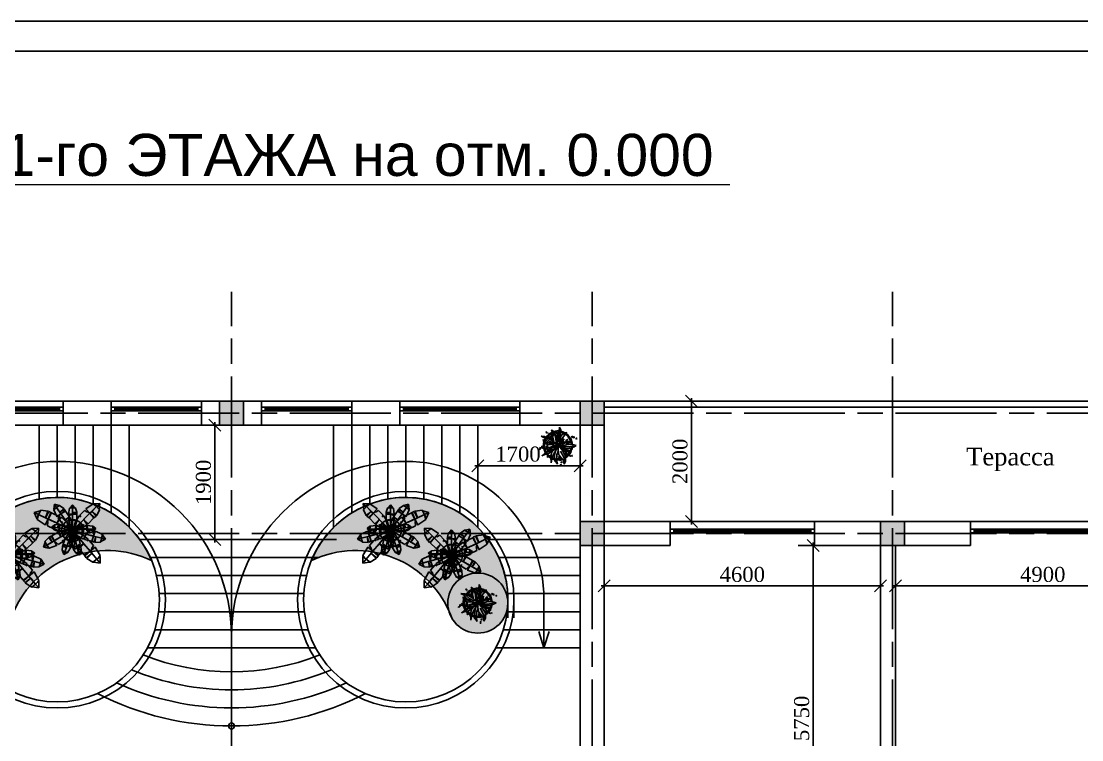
# Model space of a CAD drawing. Header units: inches. Extents: x 2870606 to 3671143, y -733551 to -473558.
# Drawn here: x 3179707 to 3197357, y -503853 to -491903 of the extents above; entities that cross this region are included whole.
import ezdxf

# ---------------------------------------------------------------- set-up
doc = ezdxf.new("R2010")
doc.units = ezdxf.units.IN
doc.header["$MEASUREMENT"] = 0
doc.linetypes.add('ACAD_ISO08W100', pattern=[36, 24, -3, 6, -3])
for name, color, linetype in [('01', 7, 'Continuous'), ('100_TREE', 64, 'Continuous'), ('A_Windows', 160, 'Continuous'), ('Trees', 92, 'Continuous'), ('ШРИФТ', 7, 'Continuous')]:
    doc.layers.add(name, color=color, linetype=linetype)
doc.layers.add('Cashpo', color=25, linetype='Continuous', lineweight=25)
doc.styles.add('GENERATED_STYLE_1', font='times.ttf')
doc.styles.add('ira', font='arial.ttf', dxfattribs={"height": 3})
doc.styles.add('J~stule', font='dutch.ttf')
doc.linetypes.add('FENCELINE1', pattern='A,0.25,-0.1,[133,ltypeshp.shx,S=0.1,R=0,X=-0.1,Y=0],-0.1,1', length=1.45)
doc.dimstyles.new('J~style', dxfattribs={"dimscale": 100, "dimtxt": 2.5, "dimasz": 2, "dimexe": 0.55, "dimexo": 0.725, "dimtad": 1, "dimdec": 0, "dimdsep": 46, "dimtxsty": 'J~stule', "dimblk": 'OBLIQUE', "dimcen": 2, "dimdle": 0.5, "dimadec": 0, "dimazin": 0, "dimtfac": 1, "dimtdec": 0, "dimtmove": 0, "dimatfit": 3, "dimfxl": 1, "dimarcsym": 0})

# ---------------------------------------------------------------- blocks, each defined once
blk = doc.blocks.new('_Oblique')
at = {"color": 0, "linetype": 'ByBlock', "lineweight": -2}
blk.add_line((-0.5, -0.5), (0.5, 0.5), dxfattribs=at)
blk = doc.blocks.new('*D322')
at = {"color": 0, "lineweight": -2, "transparency": 16777216}
for p, q in [((3189407, -501023), (3189407, -501350)), ((3194007, -501023), (3194007, -501350)), ((3189357, -501295), (3194057, -501295))]:
    blk.add_line(p, q, dxfattribs=at)
at = {"layer": 'Defpoints', "color": 0, "lineweight": 35, "transparency": 16777216}
for p in [(3189407, -500951), (3194007, -500951), (3194007, -501295)]:
    blk.add_point(p, dxfattribs=at)
at = {"color": 0, "lineweight": -2, "transparency": 16777216, "xscale": 200, "yscale": 200, "zscale": 200, "rotation": 180}
blk.add_blockref('_Oblique', (3189407, -501295), dxfattribs=at)
at = {"color": 0, "lineweight": -2, "transparency": 16777216, "xscale": 200, "yscale": 200, "zscale": 200}
blk.add_blockref('_Oblique', (3194007, -501295), dxfattribs=at)
at = {"color": 0, "transparency": 16777216, "insert": (3191707, -501105), "char_height": 250, "attachment_point": 5, "style": 'J~stule'}
blk.add_mtext('4600', dxfattribs=at)
blk = doc.blocks.new('*D323')
at = {"color": 0, "lineweight": -2, "transparency": 16777216}
for p, q in [((3194257, -501002), (3194257, -501350)), ((3199157, -501002), (3199157, -501350)), ((3194207, -501295), (3199207, -501295))]:
    blk.add_line(p, q, dxfattribs=at)
at = {"layer": 'Defpoints', "color": 0, "lineweight": 35, "transparency": 16777216}
for p in [(3194257, -500929), (3199157, -500929), (3199157, -501295)]:
    blk.add_point(p, dxfattribs=at)
at = {"color": 0, "lineweight": -2, "transparency": 16777216, "xscale": 200, "yscale": 200, "zscale": 200, "rotation": 180}
blk.add_blockref('_Oblique', (3194257, -501295), dxfattribs=at)
at = {"color": 0, "lineweight": -2, "transparency": 16777216, "xscale": 200, "yscale": 200, "zscale": 200}
blk.add_blockref('_Oblique', (3199157, -501295), dxfattribs=at)
at = {"color": 0, "transparency": 16777216, "insert": (3196707, -501105), "char_height": 250, "attachment_point": 5, "style": 'J~stule'}
blk.add_mtext('4900', dxfattribs=at)
blk = doc.blocks.new('*D325')
at = {"color": 0, "lineweight": -2, "transparency": 16777216}
for p, q in [((3192636, -500623), (3192943, -500623)), ((3192888, -500573), (3192888, -506423)), ((3189871, -506373), (3192943, -506373))]:
    blk.add_line(p, q, dxfattribs=at)
at = {"layer": 'Defpoints', "color": 0, "lineweight": 35, "transparency": 16777216}
for p in [(3192564, -500623), (3189798, -506373), (3192888, -506373)]:
    blk.add_point(p, dxfattribs=at)
at = {"color": 0, "lineweight": -2, "transparency": 16777216, "xscale": 200, "yscale": 200, "zscale": 200}
for p, rotation in [((3192888, -500623), 90), ((3192888, -506373), 270)]:
    blk.add_blockref('_Oblique', p, dxfattribs=dict(at, rotation=rotation))
at = {"color": 0, "transparency": 16777216, "insert": (3192696, -503498), "char_height": 250, "attachment_point": 5, "rotation": 90, "style": 'J~stule'}
blk.add_mtext('5750', dxfattribs=at)
blk = doc.blocks.new('*D326')
at = {"color": 0, "lineweight": -2, "transparency": 16777216}
for p, q in [((3190343, -498223), (3190916, -498223)), ((3190861, -500273), (3190861, -498173)), ((3190343, -500223), (3190916, -500223))]:
    blk.add_line(p, q, dxfattribs=at)
at = {"layer": 'Defpoints', "color": 0, "lineweight": 35, "transparency": 16777216}
for p in [(3190271, -498223), (3190861, -498223), (3190271, -500223)]:
    blk.add_point(p, dxfattribs=at)
at = {"color": 0, "lineweight": -2, "transparency": 16777216, "xscale": 200, "yscale": 200, "zscale": 200}
for p, rotation in [((3190861, -498223), 90), ((3190861, -500223), 270)]:
    blk.add_blockref('_Oblique', p, dxfattribs=dict(at, rotation=rotation))
at = {"color": 0, "transparency": 16777216, "insert": (3190671, -499223), "char_height": 250, "attachment_point": 5, "rotation": 90, "style": 'J~stule'}
blk.add_mtext('2000', dxfattribs=at)
blk = doc.blocks.new('3DLF-P1')
at = {"color": 76}
blk.add_line((-0.98, 0, 0.17), (0, 0, 0.17), dxfattribs=at)
for points in [[(-19.36, 0, -5.26), (-17.06, 1.97, -1.97), (-17.11, 0, -1.36), (-19.36, 0, -5.26)], [(-17.11, 0, -1.36), (-17.01, 2.24, -1.53), (-13.94, 3.24, 0.14), (-13.65, 0, 0.64)], [(-13.65, 0, 0.64), (-13.51, 3.24, 0.39), (-12.42, 3.24, 1.02), (-12.35, 0, 1.39)], [(-12.35, 0, 1.39), (-12.1, 3.14, 2.23), (-7.85, 3.14, 2.23), (-7.85, 0, 1.39)], [(-19.36, 0, -5.26), (-17.06, -1.97, -1.97), (-17.11, 0, -1.36), (-19.36, 0, -5.26)], [(-17.11, 0, -1.36), (-16.8, -2.24, -1.41), (-12.43, -2.99, 1.04), (-12.35, 0, 1.39)]]:
    blk.add_3dface(points, dxfattribs=at)
for points, invisible_edges in [([(-12.35, 0, 1.39), (-12.1, -1.21, 1.71), (-11.85, -1.21, 1.71), (-11.85, 0, 1.39)], 4), ([(-11.85, 0, 1.39), (-11.85, -1.21, 1.71), (-11.35, -2.9, 2.16), (-11.35, 0, 1.39)], 5), ([(-11.35, 0, 1.39), (-7.85, 0, 1.39), (-7.85, -1.93, 1.9)], 10), ([(-11.35, 0, 1.39), (-11.35, -2.9, 2.16), (-8.1, -2.9, 2.16), (-7.85, -1.93, 1.9)], 9), ([(-7.88, 0, 1.39), (-7.29, 3.2, 1.86), (-3.87, 2.22, 1.08), (-3.94, 0, 0.69)], 4), ([(-7.88, 0, 1.39), (-3.88, -1.97, 1.04), (-1.22, -0.49, 0.3), (-0.98, 0, 0.17)], 1), ([(-7.88, 0, 1.39), (-7.82, -1.97, 1.73), (-7.54, -2.95, 1.86), (-3.88, -1.97, 1.04)], 9), ([(-3.94, 0, 0.69), (-3.87, 2.22, 1.08), (-1.21, 0.74, 0.35)], 9), ([(-3.94, 0, 0.69), (-1.21, 0.74, 0.35), (-0.98, 0, 0.17)], 1)]:
    blk.add_3dface(points, dxfattribs=dict(at, invisible_edges=invisible_edges))
blk = doc.blocks.new('PLANT1')
at = {"const_width": 0.00635}
blk.add_lwpolyline([(-0.13, 0, 1), (0.13, 0, 1)], format="xyb", close=True, dxfattribs=at)
for centre, radius in [((0, 0), 0.127), ((0, 0, 0.203), 0.00635)]:
    blk.add_circle(centre, radius)
for p, xscale, yscale, zscale, rotation in [((0, 0, 0.406), 0.02286, 0.02286, 0.02286, 250), ((0, 0, 0.616), 0.01524, 0.01524, 0.01524, 295.1447856306789), ((0, 0, 0.559), 0.01905, 0.01905, 0.01905, 329.9999999999999), ((0, 0, 0.356), 0.01905, 0.01905, 0.01905, 329.9999999999999), ((0, 0, 0.591), 0.01397, 0.01397, 0.01397, 210), ((0, 0, 0.66), 0.007619999999999999, 0.007619999999999999, 0.007619999999999999, 230.1944289077348), ((0, 0, 0.527), 0.02032, 0.02032, 0.02032, 190), ((0, 0.006, 0.459), 0.02032, 0.02032, 0.02032, 55), ((0, 0, 0.635), 0.0127, 0.0127, 0.0127, 15), ((0, 0, 0.591), 0.01524, 0.01524, 0.01524, 95), ((0, 0, 0.406), 0.01524, 0.01524, 0.01524, 130.2363583092738), ((0, 0, 0.356), 0.0254, 0.0254, 0.0254, 155), ((0, 0, 0.508), 0.01016, 0.01016, 0.01016, 113.1985905136482)]:
    blk.add_blockref('3DLF-P1', p, dxfattribs=dict(xscale=xscale, yscale=yscale, zscale=zscale, rotation=rotation))
at = {"xscale": 0.0254, "yscale": 0.0254, "zscale": 0.0254}
blk.add_blockref('3DLF-P1', (0, 0, 0.305), dxfattribs=at)
at = {"color": 84, "extrusion": (0.721942, -0.193444, 0.664364), "xscale": 0.00635, "yscale": 0.00635, "zscale": 0.00635, "rotation": 257.2160735877907}
blk.add_blockref('3DLF-P1', (0, 0.494, 0.439), dxfattribs=at)
at = {"color": 84, "extrusion": (-0.657265, 0.176114, 0.732793), "xscale": 0.00635, "yscale": 0.00635, "zscale": 0.00635, "rotation": 254.1723377001319}
blk.add_blockref('3DLF-P1', (0.003, 0.45, 0.484), dxfattribs=at)
blk = doc.blocks.new('cvetok')
at = {"layer": 'Cashpo', "lineweight": 30, "ltscale": 0.1}
for centre, major_axis, start_param, end_param in [((94658, 171878), (170, -170), 2.755823, 2.987251), ((94658, 171878), (-158, -158), 4.327905, 4.569763), ((94658, 171878), (170, -170), 2.400873, 2.651128), ((94658, 171878), (-158, -158), 4.034231, 4.174743), ((94658, 171878), (-170, -170), 3.409984, 3.737026), ((94658, 171878), (-158, -158), 3.449429, 3.724418), ((94658, 171878), (170, -170), 3.717694, 3.950919), ((94658, 171878), (170, -170), 3.458664, 3.61719), ((94659, 171883), (158, -158), 3.767296, 4.146619), ((94658, 171878), (158, -158), 3.482746, 3.649771), ((94658, 171878), (170, -170), 3.024703, 3.316562), ((94658, 171878), (-158, -158), 4.624923, 4.873501), ((94658, 171878), (-158, -158), 3.03563, 3.35015), ((94658, 171878), (-170, -170), 3.019498, 3.341375), ((94658, 171878), (-158, -158), 2.449339, 2.938254), ((94658, 171878), (-170, -170), 2.966211, 2.998209), ((94658, 171878), (-170, -170), 2.892081, 2.958014), ((94658, 171878), (-170, -170), 2.431898, 2.830481), ((94658, 171878), (170, -170), 4.008914, 4.104644), ((94658, 171878), (170, -170), 4.142062, 4.429809), ((94658, 171878), (-158, -158), 5.746791, 5.985086), ((94658, 171878), (170, -170), 4.559068, 4.718123), ((94658, 171878), (-158, -158), 6.166573, 6.379453), ((94658, 171878), (158, -158), 0.066528, 0.61373), ((94658, 171878), (170, -170), 0.075749, 0.183167), ((94658, 171878), (170, -170), 0.291978, 0.654909), ((94658, 171878), (170, -170), 4.823255, 4.978325), ((94658, 171878), (170, -170), -1.220089, -1.010216), ((94658, 171878), (158, -158), -1.237744, -1.029908), ((94658, 171878), (170, -170), -0.886086, -0.617507), ((94658, 171878), (158, -158), -0.889995, -0.67916), ((94658, 171878), (158, -158), -0.609448, -0.475122), ((94658, 171878), (170, -170), -0.592307, -0.44413), ((94658, 171878), (-158, -158), 1.402226, 1.533974), ((94658, 171878), (-170, -170), 1.354065, 1.580489)]:
    blk.add_ellipse(centre, major_axis=major_axis, ratio=1, start_param=start_param, end_param=end_param, dxfattribs=at)
at = {"layer": 'Trees', "ltscale": 10}
for p, q in [((94457, 172108), (94461, 172102)), ((94463, 172105), (94457, 172108)), ((94461, 172102), (94457, 172100)), ((94457, 172100), (94461, 172100)), ((94461, 172100), (94459, 172096)), ((94459, 172096), (94468, 172097)), ((94464, 172108), (94463, 172105)), ((94465, 172105), (94464, 172108)), ((94469, 172107), (94465, 172105)), ((94468, 172098), (94469, 172107)), ((94471, 172095), (94474, 172089)), ((94476, 172092), (94471, 172095)), ((94474, 172089), (94471, 172087)), ((94471, 172087), (94475, 172087)), ((94475, 172087), (94473, 172083)), ((94473, 172083), (94481, 172084)), ((94478, 172095), (94476, 172092)), ((94479, 172091), (94478, 172095)), ((94483, 172094), (94479, 172091)), ((94482, 172085), (94483, 172094)), ((94512, 172076), (94515, 172083)), ((94515, 172083), (94516, 172074)), ((94564, 172082), (94542, 172010)), ((94577, 172068), (94551, 172140)), ((94551, 172140), (94596, 172088)), ((94551, 172140), (94605, 172093)), ((94562, 172008), (94564, 172082)), ((94596, 172088), (94615, 172039)), ((94615, 172089), (94597, 172096)), ((94597, 172096), (94610, 172081)), ((94610, 172081), (94601, 172073)), ((94618, 172098), (94615, 172089)), ((94621, 172089), (94618, 172098)), ((94631, 172099), (94621, 172089)), ((94642, 172108), (94630, 172104)), ((94630, 172104), (94648, 172088)), ((94634, 172073), (94631, 172099)), ((94635, 172116), (94642, 172108)), ((94646, 172113), (94635, 172116)), ((94652, 172132), (94646, 172113)), ((94656, 172114), (94652, 172132)), ((94652, 172089), (94666, 172100)), ((94665, 172116), (94656, 172114)), ((94657, 172074), (94683, 172148)), ((94660, 172108), (94665, 172116)), ((94668, 172106), (94660, 172108)), ((94676, 172024), (94688, 172110)), ((94683, 172148), (94684, 172183)), ((94684, 172183), (94704, 172132)), ((94688, 172110), (94692, 172145)), ((94704, 172132), (94702, 172039)), ((94723, 172055), (94778, 172087)), ((94804, 172093), (94773, 172057)), ((94778, 172087), (94804, 172093)), ((94380, 172032), (94437, 172027)), ((94422, 172010), (94380, 172032)), ((94414, 171978), (94424, 171926)), ((94435, 171942), (94414, 171978)), ((94454, 172008), (94422, 172022)), ((94499, 171928), (94422, 172010)), ((94424, 171926), (94485, 171896)), ((94529, 171912), (94435, 171942)), ((94437, 172027), (94503, 171997)), ((94515, 171950), (94454, 172008)), ((94497, 172023), (94509, 172021)), ((94506, 172016), (94497, 172023)), ((94573, 171888), (94499, 171928)), ((94502, 172012), (94506, 172016)), ((94508, 172012), (94502, 172012)), ((94503, 171997), (94575, 171953)), ((94504, 172074), (94510, 172074)), ((94511, 172065), (94504, 172074)), ((94505, 172005), (94508, 172012)), ((94520, 172010), (94505, 172005)), ((94508, 172078), (94512, 172076)), ((94510, 172074), (94508, 172078)), ((94509, 172021), (94510, 172027)), ((94510, 172057), (94515, 172048)), ((94516, 172057), (94510, 172057)), ((94510, 172027), (94513, 172021)), ((94522, 172069), (94512, 172064)), ((94513, 172021), (94518, 172026)), ((94515, 172062), (94516, 172057)), ((94518, 172059), (94515, 172062)), ((94602, 171906), (94515, 171950)), ((94516, 172074), (94521, 172075)), ((94521, 172075), (94517, 172072)), ((94517, 172072), (94522, 172069)), ((94517, 172047), (94528, 172051)), ((94524, 172065), (94518, 172059)), ((94518, 172026), (94521, 172012)), ((94518, 172006), (94530, 172004)), ((94527, 171999), (94518, 172006)), ((94523, 172057), (94524, 172065)), ((94527, 172056), (94523, 172057)), ((94523, 172054), (94527, 172056)), ((94528, 172051), (94523, 172054)), ((94523, 171995), (94527, 171999)), ((94528, 171995), (94523, 171995)), ((94526, 171988), (94528, 171995)), ((94540, 171994), (94526, 171988)), ((94530, 172004), (94531, 172010)), ((94531, 172010), (94534, 172004)), ((94534, 172004), (94539, 172009)), ((94539, 172009), (94542, 171995)), ((94542, 172010), (94545, 171977)), ((94587, 171956), (94562, 172008)), ((94573, 172006), (94577, 172068)), ((94590, 171947), (94573, 172006)), ((94575, 171953), (94661, 171873)), ((94601, 172073), (94613, 172075)), ((94613, 172075), (94609, 172062)), ((94609, 172062), (94632, 172069)), ((94615, 172039), (94627, 171950)), ((94619, 172065), (94633, 172033)), ((94627, 171950), (94628, 171913)), ((94633, 172033), (94656, 171910)), ((94644, 171992), (94657, 172074)), ((94661, 171873), (94644, 171992)), ((94683, 171915), (94661, 171873)), ((94670, 171868), (94750, 171932)), ((94672, 171939), (94676, 172024)), ((94696, 171961), (94683, 171915)), ((94723, 171991), (94688, 171932)), ((94695, 171947), (94707, 171953)), ((94702, 172039), (94696, 171961)), ((94722, 171939), (94698, 171887)), ((94699, 172022), (94723, 172055)), ((94707, 171953), (94761, 171989)), ((94761, 171989), (94722, 171939)), ((94773, 172057), (94723, 171991)), ((94723, 171890), (94767, 171915)), ((94731, 171945), (94729, 171919)), ((94729, 171919), (94740, 171927)), ((94758, 171951), (94733, 171949)), ((94740, 171927), (94740, 171924)), ((94750, 171932), (94871, 171947)), ((94751, 171940), (94758, 171951)), ((94763, 171939), (94751, 171940)), ((94753, 171933), (94763, 171939)), ((94754, 171931), (94753, 171933)), ((94767, 171915), (94834, 171931)), ((94797, 171971), (94794, 171945)), ((94794, 171945), (94805, 171952)), ((94871, 171947), (94798, 171890)), ((94823, 171977), (94799, 171974)), ((94805, 171952), (94807, 171943)), ((94807, 171943), (94812, 171951)), ((94812, 171951), (94828, 171941)), ((94817, 171965), (94823, 171977)), ((94828, 171964), (94817, 171965)), ((94818, 171959), (94828, 171964)), ((94828, 171941), (94818, 171959)), ((94828, 172019), (94839, 172017)), ((94838, 172001), (94828, 172019)), ((94837, 172024), (94843, 172020)), ((94839, 172017), (94837, 172024)), ((94858, 172005), (94840, 171999)), ((94843, 172020), (94851, 172031)), ((94851, 172031), (94850, 172016)), ((94850, 172016), (94858, 172015)), ((94858, 172015), (94850, 172011)), ((94850, 172011), (94858, 172005)), ((94872, 172004), (94859, 171998)), ((94859, 171996), (94862, 171981)), ((94862, 171981), (94867, 171987)), ((94867, 171987), (94870, 171983)), ((94870, 171983), (94871, 171988)), ((94871, 171996), (94872, 172004)), ((94877, 171998), (94871, 171996)), ((94871, 171988), (94881, 171985)), ((94873, 171993), (94877, 171998)), ((94881, 171985), (94873, 171993)), ((94887, 172032), (94889, 172018)), ((94894, 172029), (94887, 172032)), ((94891, 172017), (94906, 172016)), ((94894, 172035), (94894, 172029)), ((94897, 172030), (94894, 172035)), ((94907, 172036), (94897, 172030)), ((94901, 172022), (94907, 172024)), ((94906, 172016), (94901, 172022)), ((94902, 172026), (94907, 172036)), ((94907, 172024), (94902, 172026)), ((94910, 172023), (94918, 172020)), ((94915, 172008), (94910, 172023)), ((94917, 172025), (94921, 172021)), ((94918, 172020), (94917, 172025)), ((94931, 172008), (94917, 172007)), ((94921, 172021), (94929, 172029)), ((94929, 172029), (94926, 172018)), ((94926, 172018), (94932, 172016)), ((94932, 172016), (94926, 172014)), ((94926, 172014), (94931, 172008)), ((94958, 171997), (94968, 172005)), ((94963, 171986), (94958, 171996)), ((94966, 171991), (94963, 171986)), ((94969, 171987), (94966, 171991)), ((94968, 172005), (94968, 171999)), ((94968, 171999), (94972, 172000)), ((94978, 171993), (94969, 171992)), ((94969, 171992), (94969, 171987)), ((94972, 172000), (94970, 171996)), ((94970, 171996), (94978, 171993)), ((94340, 171806), (94336, 171800)), ((94336, 171800), (94342, 171803)), ((94340, 171808), (94337, 171807)), ((94337, 171807), (94340, 171806)), ((94338, 171812), (94340, 171808)), ((94347, 171811), (94338, 171812)), ((94342, 171803), (94344, 171800)), ((94344, 171800), (94345, 171804)), ((94345, 171804), (94349, 171801)), ((94349, 171801), (94348, 171810)), ((94354, 171818), (94350, 171813)), ((94350, 171813), (94356, 171816)), ((94351, 171820), (94354, 171818)), ((94354, 171820), (94351, 171820)), ((94352, 171825), (94354, 171820)), ((94361, 171823), (94352, 171825)), ((94354, 171844), (94360, 171837)), ((94362, 171842), (94354, 171844)), ((94356, 171816), (94358, 171812)), ((94360, 171837), (94357, 171834)), ((94357, 171834), (94362, 171835)), ((94358, 171812), (94359, 171816)), ((94359, 171816), (94363, 171814)), ((94362, 171835), (94361, 171829)), ((94361, 171829), (94370, 171834)), ((94363, 171846), (94362, 171842)), ((94363, 171814), (94362, 171823)), ((94365, 171842), (94363, 171846)), ((94368, 171847), (94365, 171842)), ((94371, 171835), (94368, 171847)), ((94372, 171838), (94475, 171816)), ((94478, 171833), (94372, 171838)), ((94384, 171864), (94390, 171858)), ((94392, 171862), (94384, 171864)), ((94390, 171858), (94387, 171854)), ((94387, 171854), (94392, 171855)), ((94482, 171792), (94388, 171709)), ((94388, 171709), (94451, 171734)), ((94392, 171855), (94391, 171850)), ((94391, 171850), (94400, 171854)), ((94393, 171866), (94392, 171862)), ((94395, 171862), (94393, 171866)), ((94398, 171867), (94395, 171862)), ((94401, 171856), (94398, 171867)), ((94400, 171844), (94405, 171845)), ((94405, 171842), (94400, 171844)), ((94401, 171850), (94412, 171851)), ((94405, 171845), (94401, 171850)), ((94402, 171834), (94405, 171842)), ((94408, 171840), (94402, 171834)), ((94403, 171876), (94411, 171867)), ((94414, 171872), (94403, 171876)), ((94411, 171867), (94405, 171863)), ((94405, 171863), (94412, 171863)), ((94411, 171837), (94408, 171840)), ((94412, 171863), (94410, 171856)), ((94410, 171856), (94424, 171860)), ((94417, 171839), (94411, 171841)), ((94411, 171841), (94411, 171837)), ((94413, 171850), (94417, 171839)), ((94416, 171877), (94414, 171872)), ((94418, 171872), (94416, 171877)), ((94423, 171877), (94418, 171872)), ((94425, 171862), (94423, 171877)), ((94495, 171779), (94440, 171740)), ((94451, 171734), (94504, 171743)), ((94469, 171849), (94465, 171867)), ((94467, 171869), (94485, 171878)), ((94476, 171856), (94469, 171849)), ((94475, 171816), (94580, 171813)), ((94479, 171848), (94476, 171856)), ((94570, 171863), (94478, 171833)), ((94481, 171856), (94479, 171848)), ((94496, 171854), (94481, 171856)), ((94485, 171878), (94482, 171868)), ((94482, 171868), (94490, 171869)), ((94552, 171813), (94482, 171792)), ((94485, 171896), (94569, 171890)), ((94490, 171869), (94485, 171863)), ((94485, 171863), (94496, 171854)), ((94562, 171800), (94495, 171779)), ((94504, 171743), (94590, 171802)), ((94586, 171843), (94512, 171831)), ((94557, 171768), (94538, 171691)), ((94612, 171825), (94557, 171768)), ((94562, 171685), (94607, 171767)), ((94661, 171873), (94570, 171863)), ((94661, 171873), (94573, 171888)), ((94580, 171813), (94638, 171839)), ((94638, 171858), (94586, 171843)), ((94625, 171805), (94602, 171712)), ((94607, 171767), (94661, 171873)), ((94638, 171839), (94661, 171873)), ((94639, 171721), (94664, 171783)), ((94662, 171803), (94661, 171873)), ((94661, 171873), (94739, 171873)), ((94661, 171873), (94734, 171795)), ((94672, 171726), (94662, 171803)), ((94750, 171811), (94697, 171846)), ((94698, 171846), (94788, 171798)), ((94762, 171674), (94701, 171786)), ((94713, 171865), (94786, 171857)), ((94734, 171795), (94787, 171704)), ((94739, 171873), (94802, 171891)), ((94810, 171742), (94750, 171811)), ((94793, 171813), (94755, 171836)), ((94758, 171755), (94804, 171716)), ((94786, 171857), (94857, 171860)), ((94788, 171798), (94850, 171793)), ((94789, 171779), (94793, 171794)), ((94802, 171770), (94789, 171777)), ((94850, 171793), (94793, 171813)), ((94793, 171794), (94798, 171787)), ((94798, 171787), (94801, 171792)), ((94801, 171792), (94802, 171786)), ((94801, 171778), (94802, 171770)), ((94808, 171775), (94801, 171778)), ((94802, 171891), (94886, 171899)), ((94802, 171786), (94813, 171788)), ((94813, 171788), (94804, 171781)), ((94804, 171781), (94808, 171775)), ((94872, 171700), (94810, 171742)), ((94824, 171778), (94829, 171793)), ((94838, 171769), (94825, 171776)), ((94829, 171793), (94833, 171786)), ((94833, 171786), (94837, 171791)), ((94837, 171791), (94837, 171786)), ((94837, 171786), (94848, 171787)), ((94837, 171777), (94838, 171769)), ((94843, 171775), (94837, 171777)), ((94848, 171787), (94839, 171780)), ((94839, 171780), (94843, 171775)), ((94851, 171755), (94846, 171744)), ((94846, 171744), (94852, 171746)), ((94852, 171746), (94851, 171741)), ((94851, 171741), (94855, 171744)), ((94863, 171753), (94853, 171756)), ((94855, 171744), (94860, 171737)), ((94857, 171860), (94918, 171874)), ((94858, 171746), (94863, 171747)), ((94860, 171737), (94858, 171746)), ((94859, 171749), (94863, 171753)), ((94863, 171747), (94859, 171749)), ((94868, 171769), (94862, 171760)), ((94862, 171758), (94870, 171750)), ((94870, 171763), (94868, 171769)), ((94874, 171767), (94870, 171763)), ((94870, 171750), (94871, 171756)), ((94871, 171756), (94875, 171754)), ((94873, 171762), (94874, 171767)), ((94881, 171760), (94873, 171762)), ((94873, 171758), (94881, 171760)), ((94875, 171754), (94873, 171758)), ((94886, 171899), (94964, 171879)), ((94499, 171709), (94479, 171705)), ((94479, 171705), (94487, 171699)), ((94487, 171699), (94480, 171695)), ((94480, 171695), (94487, 171694)), ((94487, 171694), (94483, 171680)), ((94483, 171680), (94494, 171690)), ((94494, 171690), (94500, 171684)), ((94498, 171693), (94508, 171690)), ((94500, 171684), (94498, 171693)), ((94508, 171690), (94501, 171708)), ((94519, 171714), (94513, 171695)), ((94513, 171695), (94522, 171699)), ((94540, 171714), (94521, 171716)), ((94522, 171699), (94522, 171691)), ((94522, 171691), (94527, 171697)), ((94527, 171697), (94537, 171687)), ((94533, 171706), (94540, 171714)), ((94542, 171704), (94533, 171706)), ((94533, 171701), (94542, 171704)), ((94537, 171687), (94533, 171701)), ((94538, 171691), (94543, 171590)), ((94543, 171590), (94562, 171685)), ((94602, 171712), (94606, 171617)), ((94606, 171617), (94649, 171568)), ((94633, 171628), (94639, 171721)), ((94649, 171568), (94633, 171628)), ((94670, 171698), (94679, 171681)), ((94680, 171696), (94670, 171698)), ((94746, 171644), (94672, 171726)), ((94685, 171679), (94676, 171663)), ((94677, 171660), (94692, 171647)), ((94678, 171705), (94680, 171696)), ((94684, 171700), (94678, 171705)), ((94682, 171680), (94701, 171686)), ((94694, 171711), (94684, 171700)), ((94689, 171670), (94685, 171679)), ((94695, 171677), (94689, 171670)), ((94692, 171697), (94694, 171711)), ((94699, 171696), (94692, 171697)), ((94692, 171647), (94692, 171657)), ((94692, 171657), (94699, 171654)), ((94699, 171625), (94692, 171638)), ((94693, 171692), (94699, 171696)), ((94701, 171686), (94693, 171692)), ((94693, 171640), (94706, 171650)), ((94694, 171668), (94695, 171677)), ((94709, 171666), (94694, 171668)), ((94696, 171661), (94709, 171666)), ((94699, 171654), (94696, 171661)), ((94703, 171632), (94699, 171625)), ((94699, 171562), (94706, 171567)), ((94703, 171561), (94699, 171562)), ((94701, 171558), (94703, 171561)), ((94705, 171559), (94701, 171558)), ((94707, 171626), (94703, 171632)), ((94706, 171650), (94705, 171642)), ((94705, 171642), (94711, 171644)), ((94707, 171552), (94705, 171559)), ((94718, 171634), (94706, 171633)), ((94706, 171633), (94707, 171626)), ((94707, 171567), (94714, 171561)), ((94708, 171558), (94707, 171552)), ((94711, 171644), (94708, 171639)), ((94708, 171639), (94718, 171634)), ((94711, 171557), (94708, 171558)), ((94714, 171561), (94710, 171560)), ((94710, 171560), (94711, 171557)), ((94724, 171607), (94713, 171604)), ((94713, 171602), (94714, 171590)), ((94714, 171590), (94718, 171595)), ((94718, 171595), (94720, 171591)), ((94720, 171591), (94721, 171595)), ((94721, 171595), (94729, 171592)), ((94722, 171602), (94724, 171607)), ((94727, 171602), (94722, 171602)), ((94723, 171599), (94727, 171602)), ((94729, 171592), (94723, 171599)), ((94762, 171570), (94746, 171644)), ((94765, 171594), (94762, 171674)), ((94787, 171620), (94762, 171570)), ((94787, 171704), (94787, 171620)), ((94804, 171716), (94872, 171700)), ((94885, 171702), (94887, 171711)), ((94889, 171704), (94885, 171702)), ((94889, 171711), (94898, 171710)), ((94889, 171700), (94889, 171704)), ((94892, 171703), (94889, 171700)), ((94897, 171698), (94892, 171703)), ((94898, 171710), (94895, 171707)), ((94895, 171707), (94898, 171706)), ((94898, 171706), (94895, 171705)), ((94895, 171705), (94897, 171698)), ((94699, 171543), (94706, 171549)), ((94704, 171542), (94699, 171543)), ((94701, 171539), (94704, 171542)), ((94705, 171540), (94701, 171539)), ((94707, 171533), (94705, 171540)), ((94707, 171548), (94714, 171542)), ((94708, 171539), (94707, 171533)), ((94712, 171538), (94708, 171539)), ((94714, 171542), (94710, 171541)), ((94710, 171541), (94712, 171538))]:
    blk.add_line(p, q, dxfattribs=at)
at = {"layer": 'Trees', "linetype": 'ByBlock'}
blk.add_ellipse((94658, 171878), major_axis=(170, -170), ratio=1, start_param=2.298631, end_param=2.368794, dxfattribs=at)
at = {"layer": 'Trees', "ltscale": 10}
for centre, major_axis, ratio, start_param, end_param in [((94808, 172099), (274, 0), 0.978732, 4.181898, 5.319375), ((94658, 171878), (170, -170), 1, 0.214693, 0.250114)]:
    blk.add_ellipse(centre, major_axis=major_axis, ratio=ratio, start_param=start_param, end_param=end_param, dxfattribs=at)
blk = doc.blocks.new('*D340')
at = {"color": 0, "lineweight": -2, "transparency": 16777216}
for p, q in [((3182932, -500573), (3182932, -498573)), ((3182577, -498623), (3182987, -498623)), ((3182577, -500523), (3182987, -500523))]:
    blk.add_line(p, q, dxfattribs=at)
at = {"layer": 'Defpoints', "color": 0, "lineweight": 35, "transparency": 16777216}
for p in [(3182504, -498623), (3182932, -498623), (3182504, -500523)]:
    blk.add_point(p, dxfattribs=at)
at = {"color": 0, "lineweight": -2, "transparency": 16777216, "xscale": 200, "yscale": 200, "zscale": 200}
for p, rotation in [((3182932, -498623), 90), ((3182932, -500523), 270)]:
    blk.add_blockref('_Oblique', p, dxfattribs=dict(at, rotation=rotation))
at = {"color": 0, "transparency": 16777216, "insert": (3182741, -499573), "char_height": 250, "attachment_point": 5, "rotation": 90, "style": 'J~stule'}
blk.add_mtext('1900', dxfattribs=at)
blk = doc.blocks.new('*U56')
at = {"color": 7, "lineweight": 30}
for points in [[(0, 60), (60, 60), (60, 0), (0, 0)], [(2400, 60), (2340, 60), (2340, 0), (2400, 0)]]:
    blk.add_lwpolyline(points, close=True, dxfattribs=at)
at = {"color": 4, "lineweight": 25}
for points in [[(60, 60), (2340, 60), (2340, 0), (60, 0)], [(60, 35), (2340, 35), (2340, 25), (60, 25)]]:
    blk.add_lwpolyline(points, close=True, dxfattribs=at)
blk = doc.blocks.new('*D342')
at = {"color": 0, "lineweight": -2, "transparency": 16777216}
for p, q in [((3187307, -498818), (3187307, -499350)), ((3189007, -498818), (3189007, -499350)), ((3189057, -499295), (3187257, -499295))]:
    blk.add_line(p, q, dxfattribs=at)
at = {"layer": 'Defpoints', "color": 0, "lineweight": 35, "transparency": 16777216}
for p in [(3187307, -498745), (3189007, -498745), (3187307, -499295)]:
    blk.add_point(p, dxfattribs=at)
at = {"color": 0, "lineweight": -2, "transparency": 16777216, "xscale": 200, "yscale": 200, "zscale": 200, "rotation": 180}
blk.add_blockref('_Oblique', (3187307, -499295), dxfattribs=at)
at = {"color": 0, "lineweight": -2, "transparency": 16777216, "xscale": 200, "yscale": 200, "zscale": 200}
blk.add_blockref('_Oblique', (3189007, -499295), dxfattribs=at)
at = {"color": 0, "transparency": 16777216, "insert": (3187974, -499104), "char_height": 250, "attachment_point": 5, "style": 'J~stule'}
blk.add_mtext('1700', dxfattribs=at)
blk = doc.blocks.new('*U70')
at = {"color": 7, "lineweight": 30}
for points in [[(0, 60), (60, 60), (60, 0), (0, 0)], [(2000, 60), (1940, 60), (1940, 0), (2000, 0)]]:
    blk.add_lwpolyline(points, close=True, dxfattribs=at)
at = {"color": 4, "lineweight": 25}
for points in [[(60, 60), (1940, 60), (1940, 0), (60, 0)], [(60, 35), (1940, 35), (1940, 25), (60, 25)]]:
    blk.add_lwpolyline(points, close=True, dxfattribs=at)
blk = doc.blocks.new('*U71')
at = {"color": 7, "lineweight": 30}
for points in [[(0, 60), (60, 60), (60, 0), (0, 0)], [(1500, 60), (1440, 60), (1440, 0), (1500, 0)]]:
    blk.add_lwpolyline(points, close=True, dxfattribs=at)
at = {"color": 4, "lineweight": 25}
for points in [[(60, 60), (1440, 60), (1440, 0), (60, 0)], [(60, 35), (1440, 35), (1440, 25), (60, 25)]]:
    blk.add_lwpolyline(points, close=True, dxfattribs=at)

msp = doc.modelspace()

# ---------------------------------------------------------------- hatches: boundary and pattern name
h = msp.add_hatch(color=256)
h.dxf.hatch_style = 1
h.paths.add_polyline_path([(3183406.57, -498623.13), (3183406.57, -498223.13), (3183006.57, -498223.13), (3183006.57, -498623.13)])
h = msp.add_hatch(color=256)
h.dxf.hatch_style = 1
h.paths.add_polyline_path([(3189406.57, -498623.13), (3189406.57, -498223.13), (3189006.57, -498223.13), (3189006.57, -498623.13)])
at = {"lineweight": 35}
h = msp.add_hatch(color=74, dxfattribs=at)
h.dxf.hatch_style = 1
h.paths.add_polyline_path([(3181877.39, -500873.1, 0.4213882), (3179590.69, -501705.11, 0.0632606), (3179606.57, -501580.09, 1), (3178606.57, -501580.09), (3178606.57, -501523.13, -0.82082091)])
h.paths.add_polyline_path([(3179606.57, -501580.09, -1), (3178606.57, -501580.09, -1)])
h = msp.add_hatch(color=74, dxfattribs=at)
h.dxf.hatch_style = 1
h.paths.add_polyline_path([(3184535.75, -500873.1, -0.4213882), (3186822.45, -501705.11, -0.0632606), (3186806.57, -501580.09, -1), (3187806.57, -501580.09), (3187806.57, -501523.13, 0.82082091)])
h.paths.add_polyline_path([(3186806.57, -501580.09, 1), (3187806.57, -501580.09, 1)])
h = msp.add_hatch(color=256)
h.dxf.hatch_style = 1
h.paths.add_polyline_path([(3189406.57, -500223.13), (3189406.57, -500623.13), (3189006.57, -500623.13), (3189006.57, -500223.13)])
h = msp.add_hatch(color=256)
h.dxf.hatch_style = 1
h.paths.add_polyline_path([(3194406.57, -500223.13), (3194406.57, -500623.13), (3194006.57, -500623.13), (3194006.57, -500223.13)])

# ---------------------------------------------------------------- linework, layer by layer
at = {"color": 252, "linetype": 'ACAD_ISO08W100', "ltscale": 70}
for p, q in [((3183206.57, -524692.02), (3183206.57, -496403.85)), ((3189206.57, -524692.02), (3189206.57, -496403.85)), ((3194206.57, -524692.02), (3194206.57, -496403.85)), ((3216095.49, -498423.13), (3150201.8, -498423.13)), ((3216095.49, -500423.13), (3150201.8, -500423.13))]:
    msp.add_line(p, q, dxfattribs=at)
for p, q in [((3178406.57, -498223.13), (3180406.57, -498223.13)), ((3181206.57, -498223.13), (3182706.57, -498223.13)), ((3185206.57, -498223.13), (3183706.57, -498223.13)), ((3188006.57, -498223.13), (3186006.57, -498223.13)), ((3189406.57, -498223.13), (3204006.57, -498223.13)), ((3180006.57, -499849.81), (3180006.57, -498623.13)), ((3180306.57, -499823.13), (3180306.57, -498623.13)), ((3180606.57, -499849.81), (3180606.57, -498623.13)), ((3180906.57, -499932.53), (3180906.57, -498623.13)), ((3181206.57, -500080.91), (3181206.57, -498623.13)), ((3181506.57, -500318.97), (3181506.57, -498623.13)), ((3184906.57, -500318.97), (3184906.57, -498623.13)), ((3185206.57, -500080.91), (3185206.57, -498623.13)), ((3185506.57, -499932.53), (3185506.57, -498623.13)), ((3185806.57, -499849.81), (3185806.57, -498623.13)), ((3186106.57, -499823.13), (3186106.57, -498623.13)), ((3186406.57, -499849.81), (3186406.57, -498623.13)), ((3186706.57, -499932.53), (3186706.57, -498623.13)), ((3187006.57, -500080.91), (3187006.57, -498623.13)), ((3187306.57, -500318.97), (3187306.57, -498623.13)), ((3190506.57, -500423.13), (3190506.57, -500223.13)), ((3184954.43, -500523.09), (3181681.32, -500523.09)), ((3187481.32, -500523.09), (3189006.57, -500523.09)), ((3184664.37, -500823.09), (3181855.75, -500823.09)), ((3187655.75, -500823.09), (3189006.57, -500823.09)), ((3184454.31, -501123.09), (3181958.83, -501123.09)), ((3187758.83, -501123.09), (3189006.57, -501123.09)), ((3184409.52, -501423.09), (3182003.62, -501423.09)), ((3187803.62, -501423.09), (3189006.57, -501423.09)), ((3187806.57, -501523.13), (3187806.57, -501823.09)), ((3188406.57, -501523.13), (3188406.57, -502323.09)), ((3184418.37, -501723.09), (3181994.77, -501723.09)), ((3187806.57, -501723.09), (3189006.57, -501723.09)), ((3184481.75, -502023.09), (3181931.39, -502023.09)), ((3187731.39, -502023.09), (3189006.57, -502023.09)), ((3188406.57, -502323.09), (3188320.47, -502050.23)), ((3188406.57, -502323.09), (3188492.67, -502050.23)), ((3183206.57, -502123.13), (3183206.57, -503623.1)), ((3184606.55, -502323.09), (3181806.59, -502323.09)), ((3187606.59, -502323.09), (3189006.57, -502323.09))]:
    msp.add_line(p, q)
at = {"lineweight": 30}
for p, q in [((3180406.57, -498223.13), (3180406.57, -498623.13)), ((3181206.57, -498223.13), (3181206.57, -498623.13)), ((3182706.57, -498223.13), (3182706.57, -498623.13)), ((3183706.57, -498223.13), (3183706.57, -498623.13)), ((3185206.57, -498223.13), (3185206.57, -498623.13)), ((3186006.57, -498223.13), (3186006.57, -498623.13)), ((3188006.57, -498223.13), (3188006.57, -498623.13)), ((3189406.57, -500223.13), (3190506.57, -500223.13)), ((3190506.57, -500623.13), (3190506.57, -500223.13)), ((3192906.57, -500223.13), (3195506.57, -500223.13)), ((3192906.57, -500623.13), (3192906.57, -500223.13)), ((3195506.57, -500623.13), (3195506.57, -500223.13)), ((3190506.57, -500623.13), (3189406.57, -500623.13)), ((3195506.57, -500623.13), (3192906.57, -500623.13)), ((3194006.57, -500623.13), (3194006.57, -506223.13)), ((3194256.57, -500623.13), (3194256.57, -506223.13))]:
    msp.add_line(p, q, dxfattribs=at)
at = {"linetype": 'FENCELINE1', "ltscale": 200}
for p, q in [((3189406.57, -498323.13), (3204006.57, -498323.13)), ((3187906.57, -501523.13), (3187906.57, -501823.09))]:
    msp.add_line(p, q, dxfattribs=at)
for points in [[(3144143.15, -545903.23), (3144143.15, -491903.23), (3219143.15, -491903.23), (3219143.15, -545903.23)], [(3183006.57, -498223.13), (3183006.57, -498623.13), (3183406.57, -498623.13), (3183406.57, -498223.13)], [(3189006.57, -498223.13), (3189006.57, -498623.13), (3189406.57, -498623.13), (3189406.57, -498223.13)], [(3189006.57, -500623.13), (3189006.57, -500223.13), (3189406.57, -500223.13), (3189406.57, -500623.13)], [(3194006.57, -500623.13), (3194006.57, -500223.13), (3194406.57, -500223.13), (3194406.57, -500623.13)]]:
    msp.add_lwpolyline(points, close=True)
at = {"lineweight": 30}
msp.add_lwpolyline([(3146143.15, -545403.23), (3146143.15, -492403.23), (3218643.15, -492403.23), (3218643.15, -545403.23)], close=True, dxfattribs=at)
for points in [[(3180406.57, -498223.13), (3181206.57, -498223.13)], [(3182706.57, -498223.13), (3183706.57, -498223.13)], [(3185206.57, -498223.13), (3186006.57, -498223.13)], [(3188006.57, -498223.13), (3189406.57, -498223.13), (3189406.57, -506623.13)], [(3180406.57, -498623.13), (3181206.57, -498623.13)], [(3182706.57, -498623.13), (3183706.57, -498623.13)], [(3185206.57, -498623.13), (3186006.57, -498623.13)], [(3188006.57, -498623.13), (3189006.57, -498623.13), (3189006.57, -506623.13)]]:
    msp.add_lwpolyline(points, dxfattribs=at)
msp.add_lwpolyline([(3189006.57, -498623.13), (3177406.57, -498623.13), (3177406.57, -503423.13)])
at = {"elevation": -87.82}
for points in [[(3192906.57, -500223.13), (3190506.57, -500223.13)], [(3195506.57, -500223.13), (3197906.57, -500223.13)]]:
    msp.add_lwpolyline(points, dxfattribs=at)
at = {"linetype": 'FENCELINE1', "ltscale": 200}
for centre in [(3180306.57, -501523.13), (3186106.57, -501523.13)]:
    msp.add_circle(centre, 1800, dxfattribs=at)
for centre, radius in [((3180306.57, -501523.13), 1700), ((3186106.57, -501523.13), 1700), ((3187306.57, -501580.09), 500), ((3183206.57, -503623.1), 50)]:
    msp.add_circle(centre, radius)
for centre, radius, start, end in [((3180306.57, -501523.13), 2300, 90, 180), ((3180306.57, -502123.13), 2900, 359.999975, 90), ((3186106.57, -502123.13), 2900, 90, 180.000025), ((3186106.57, -501523.13), 2300, 0, 90), ((3180306.57, -501523.13), 1700, 22.480539, 180), ((3186106.57, -501523.13), 1700, 0, 157.519461), ((3181140, -502404.85), 1700, 64.293724, 160.1514), ((3185273.14, -502404.85), 1700, 19.8486, 115.706276), ((3186106.57, -501523.13), 1700, 169.368166, 169.834507), ((3183206.57, -498723.13), 3999.96, 248.432247, 291.567753), ((3183206.57, -498723.13), 4299.96, 247.255067, 292.744933), ((3183206.57, -498723.13), 4599.96, 245.435323, 294.564677), ((3183206.57, -498723.13), 4899.96, 242.918343, 297.081657)]:
    msp.add_arc(centre, radius, start, end)

# ---------------------------------------------------------------- block references
for p in [(3093980.66, -670837.94), (3092645.82, -673452.89)]:
    msp.add_blockref('cvetok', p)
at = {"layer": '100_TREE', "yscale": 1440.000000000028, "zscale": 1440.000000000028}
for p, xscale, rotation in [((3180563.29, -500372.67, -524.51), 1440.000000000028, 335.0000000000006), ((3185849.85, -500372.67, -524.51), -1440.000000000028, 24.99999999999935), ((3179544.31, -500784.13, -524.51), 1440.000000000028, 335.0000000000006), ((3186868.83, -500784.13, -524.51), -1440.000000000028, 24.99999999999935)]:
    msp.add_blockref('PLANT1', p, dxfattribs=dict(at, xscale=xscale, rotation=rotation))
at = {"layer": 'A_Windows', "color": 5, "lineweight": 30, "xscale": -1, "rotation": 359.9999846070635}
for name, p in [('*U70', (3180406.57, -498383.13)), ('*U71', (3182706.57, -498383.13)), ('*U71', (3185206.57, -498383.13)), ('*U70', (3188006.57, -498383.13))]:
    msp.add_blockref(name, p, dxfattribs=at)
at = {"layer": 'A_Windows', "color": 5, "lineweight": 30, "rotation": 1.53929364827328e-05}
for p in [(3190506.57, -500409.44), (3195506.57, -500409.44)]:
    msp.add_blockref('*U56', p, dxfattribs=at)

# ---------------------------------------------------------------- texts
at = {"layer": '01', "lineweight": 20, "style": 'ira'}
msp.add_text('%%UПЛАН 1-го ЭТАЖА на отм. 0.000 ', height=700, dxfattribs=at).set_placement((3176424.14, -494476.36))
at = {"layer": 'ШРИФТ', "style": 'GENERATED_STYLE_1'}
msp.add_text('Терасса', height=292.5, dxfattribs=at).set_placement((3195432.67, -499290.36))

# ---------------------------------------------------------------- dimensions: what is measured, and where the dimension line sits
for base, p1, p2, picture, middle in [((3190860.61, -498223.13), (3190270.58, -500223.13), (3190270.58, -498223.13), '*D326', (3190670.6, -499223.13)), ((3182931.91, -498623.13), (3182504.06, -500523.09), (3182504.06, -498623.13), '*D340', (3182741.03, -499573.11)), ((3192888.48, -506373.13), (3192563.56, -500623.13), (3189798.05, -506373.13), '*D325', (3192695.78, -503498.13))]:
    dim = msp.add_linear_dim(base=base, p1=p1, p2=p2, angle=90, dimstyle='J~style', override={"dimdec": 1, "dimtdec": 1})
    dim.commit()
    dim.dimension.update_dxf_attribs({"geometry": picture, "text_midpoint": middle})
dim = msp.add_linear_dim(base=(3187306.97, -499295.17), p1=(3189006.97, -498745.16), p2=(3187306.97, -498745.16), angle=180, dimstyle='J~style', override={"dimdec": 1, "dimtdec": 1})
dim.commit()
dim.dimension.update_dxf_attribs({"geometry": '*D342', "text_midpoint": (3187974, -499295.17), "dimtype": 160})
for base, p1, p2, picture, middle in [((3194006.57, -501294.67), (3189406.57, -500950.98), (3194006.57, -500950.98), '*D322', (3191706.57, -501104.65)), ((3199156.57, -501294.67), (3194256.57, -500929.41), (3199156.57, -500929.41), '*D323', (3196706.57, -501104.65))]:
    dim = msp.add_linear_dim(base=base, p1=p1, p2=p2, dimstyle='J~style', override={"dimdec": 1, "dimtdec": 1})
    dim.commit()
    dim.dimension.update_dxf_attribs({"geometry": picture, "text_midpoint": middle})

doc.saveas('drawing.dxf')
